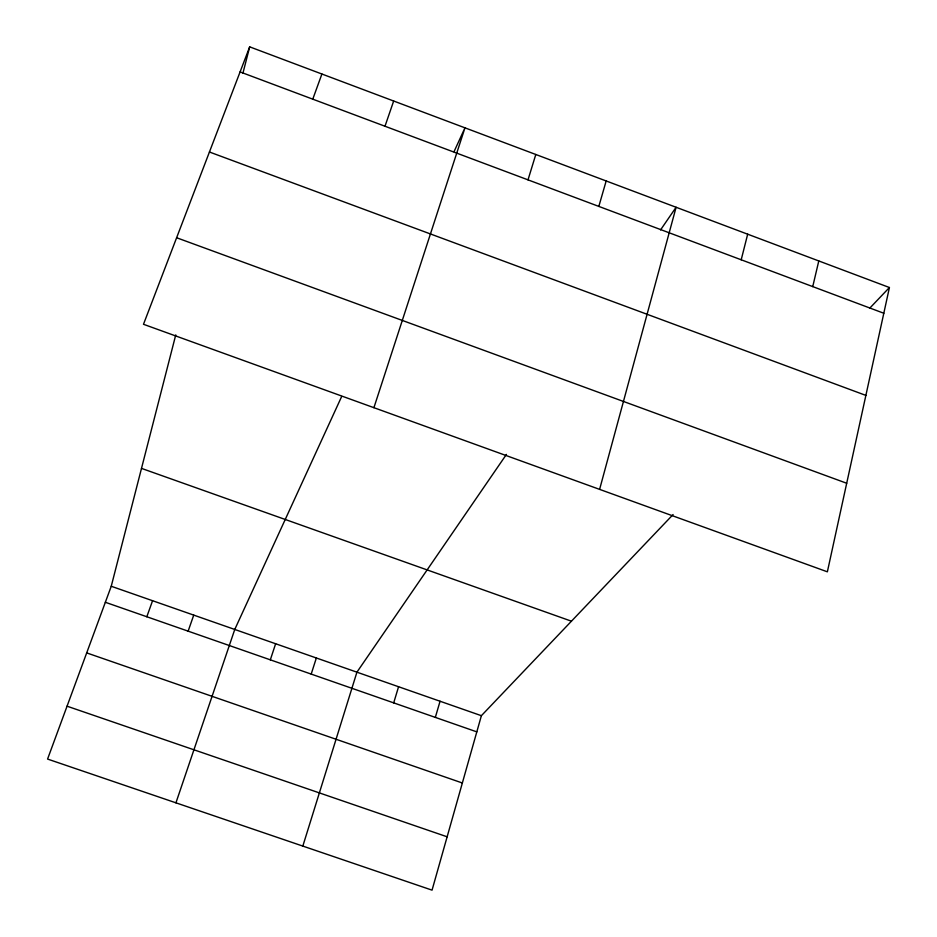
<?xml version="1.0" encoding="UTF-8"?>
<svg xmlns="http://www.w3.org/2000/svg" width="937" height="937" viewBox="0 0 937 937"><rect width="100%" height="100%" fill="white"/><g stroke="black" fill="none" stroke-linecap="round" stroke-linejoin="round"><path stroke-width="1.41" d="M889.424 287.518L827.371 571.816L143.49 324.284L249.687 46.85L889.424 287.518L869.688 308.238M812.742 286.605L818.786 260.943M741.202 259.783L747.679 234.191M673.082 514.542L481.384 715.692L432.051 890.15L47.576 759.064L111.245 586.269L175.758 334.896M242.894 73.32L249.687 46.85M599.61 489.372L676.104 207.264L660.562 229.905M598.825 206.409L606.169 180.958M435.33 717.402L440.062 701.239M393.704 702.879L398.565 686.739M528.011 179.857L535.8 154.488M302.827 846.088L356.927 672.169L506.437 454.398M311.189 674.101L316.355 657.985M373.91 407.689L464.963 127.842L454 151.735M270.325 659.835L275.63 643.754M175.933 802.833L234.765 629.453L341.677 396.492M384.99 126.237L393.669 101.02M188.138 631.163L193.736 615.117M146.816 616.757L152.567 600.722M312.771 99.17L321.906 74.023M67.054 706.193L447.136 836.8M86.684 652.902L462.351 782.992M111.245 586.269L481.384 715.692M105.342 602.28L476.816 731.867M141.499 468.383L571.441 621.196M176.613 237.74L846.697 483.246M209.431 152.005L865.882 395.402M240.083 71.915L883.814 313.251"/></g></svg>
